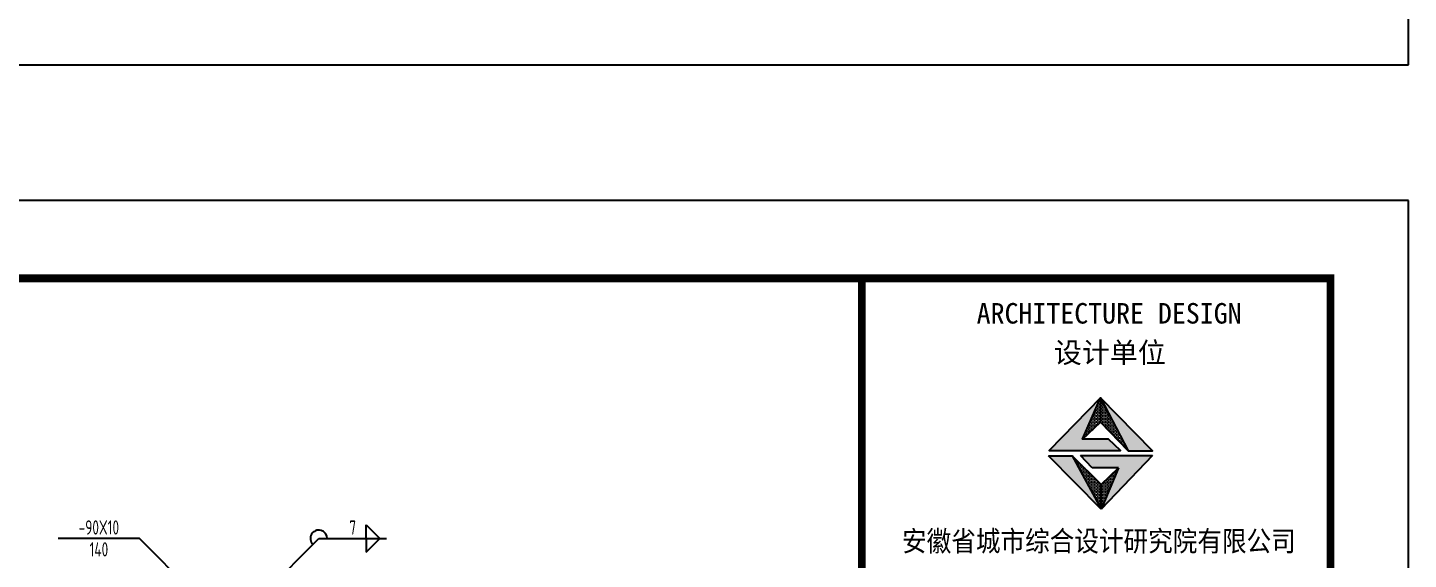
# Model space of a CAD drawing. Extents: x 69728788 to 150676229, y 15322671 to 43663798.
# Drawn here: x 75304798 to 75325164, y 19651790 to 19659629 of the extents above; entities that cross this region are included whole.
import ezdxf
from ezdxf.enums import TextEntityAlignment as Align

# ---------------------------------------------------------------- set-up
doc = ezdxf.new("R2010")
doc.units = 0
doc.header["$LTSCALE"] = 1000
doc.header["$MEASUREMENT"] = 0
for name, color, linetype in [('PUB_TITLE', 4, 'CONTINUOUS'), ('图框', 253, 'CONTINUOUS'), ('焊缝标注', 253, 'CONTINUOUS'), ('钢板标注', 253, 'CONTINUOUS')]:
    doc.layers.add(name, color=color, linetype=linetype)
doc.styles.add('PkpmHz', font='Pkpmeng', dxfattribs={"width": 0.7, "bigfont": 'hztxt'})
doc.styles.add('黑体', font='simhei.ttf', dxfattribs={"width": 0.6, "height": 4.3})

msp = doc.modelspace()

# ---------------------------------------------------------------- hatches: boundary and pattern name
at = {"layer": '图框'}
for points in [[(75320359, 19653563.7), (75320620.8, 19654171), (75319866, 19653395.2), (75320917, 19653395.2), (75320742.6, 19653563.7)], [(75321033.2, 19653391.9), (75321389, 19653391.9), (75320620.8, 19654171)], [(75320206.3, 19653317.1), (75319857.4, 19653317.1), (75320631, 19652531.2)], [(75320326.7, 19653319.4), (75320498.3, 19653139.3), (75320887.1, 19653139.3), (75320631, 19652531.2), (75321389.6, 19653319.4)]]:
    msp.add_hatch(color=1, dxfattribs=at).paths.add_polyline_path(points)
h = msp.add_hatch(dxfattribs=at)
h.set_pattern_fill('DOTS', color=256, scale=345, style=0)
h.set_pattern_definition([(360, (72699353.561, 20644378.264), (10.78125, 21.5625), [0, -21.5625])])
h.paths.add_polyline_path([(75320631, 19652531.2), (75320631, 19652893.4), (75320206.3, 19653317.1)])
h.paths.add_polyline_path([(75320887.1, 19653139.3), (75320631, 19652893.4), (75320631, 19652531.2)])
h.paths.add_polyline_path([(75320620.8, 19654171), (75320620.8, 19653813.8), (75321033.2, 19653391.9)])
h.paths.add_polyline_path([(75320620.8, 19653813.8), (75320620.8, 19654171), (75320359, 19653563.7)])

# ---------------------------------------------------------------- linework, layer by layer
at = {"layer": 'PUB_TITLE'}
for points in [[(75107584.3, 19659082.8), (75325164.3, 19659082.8), (75325164.3, 19727392.8), (75107584.3, 19727392.8)], [(75107584.3, 19588772.8), (75325164.3, 19588772.8), (75325164.3, 19657082.8), (75107584.3, 19657082.8)]]:
    msp.add_lwpolyline(points, close=True, dxfattribs=at)
at = {"layer": 'PUB_TITLE', "const_width": 115}
msp.add_lwpolyline([(75110459.3, 19589922.8), (75324014.3, 19589922.8), (75324014.3, 19655932.8), (75110459.3, 19655932.8)], close=True, dxfattribs=at)
at = {"layer": '图框'}
for p, q in [((75320359, 19653563.7), (75320620.8, 19654171)), ((75320620.8, 19654171), (75321033.2, 19653391.9)), ((75320631, 19652531.2), (75319857.4, 19653317.1)), ((75319857.4, 19653317.1), (75320206.3, 19653317.1)), ((75320631, 19652531.2), (75319857.4, 19653317.1)), ((75319857.4, 19653317.1), (75320206.3, 19653317.1)), ((75319857.4, 19653317.1), (75320206.3, 19653317.1)), ((75320631, 19652893.4), (75320206.3, 19653317.1)), ((75320326.7, 19653319.4), (75321389.6, 19653319.4)), ((75320498.3, 19653139.3), (75320326.7, 19653319.4)), ((75321389.6, 19653319.4), (75320631, 19652531.2)), ((75320887.1, 19653139.3), (75320498.3, 19653139.3)), ((75320631, 19652893.4), (75320887.1, 19653139.3)), ((75320887.1, 19653139.3), (75320631, 19652531.2)), ((75320631, 19652531.2), (75320631, 19652893.4)), ((75320631, 19652531.2), (75320631, 19652893.4)), ((75320631, 19652531.2), (75320631, 19652893.4))]:
    msp.add_line(p, q, dxfattribs=at)
at = {"layer": '图框', "color": 1}
for p, q in [((75320631, 19652531.2), (75319857.4, 19653317.1)), ((75320206.3, 19653317.1), (75320631, 19652531.2))]:
    msp.add_line(p, q, dxfattribs=at)
at = {"layer": '图框', "color": 4, "const_width": 113.4}
msp.add_lwpolyline([(75324014.3, 19589922.8), (75317103.6, 19589922.8), (75317103.6, 19655932.8), (75324014.3, 19655932.8)], dxfattribs=at)
msp.add_lwpolyline([(75324014.3, 19589922.8), (75317103.6, 19589922.8), (75317103.6, 19655932.8), (75324014.3, 19655932.8)], dxfattribs=at)
at = {"layer": '图框'}
for points in [[(75320742.6, 19653563.7), (75320359, 19653563.7), (75320620.8, 19653813.8), (75321033.2, 19653391.9), (75321389, 19653391.9), (75320620.8, 19654171), (75319866, 19653395.2), (75320917, 19653395.2), (75320742.6, 19653563.7)], [(75320620.8, 19654171), (75320620.8, 19653813.8)]]:
    msp.add_lwpolyline(points, dxfattribs=at)
at = {"layer": '焊缝标注', "ltscale": 100}
for p, q in [((75309793.6, 19652296.5), (75309993.6, 19652096.5)), ((75309793.6, 19652096.5), (75309793.6, 19652296.5)), ((75307820.3, 19650824.2), (75309093.6, 19652096.5)), ((75309093.6, 19652096.5), (75310093.6, 19652096.5)), ((75309793.6, 19651896.5), (75309993.6, 19652096.5)), ((75309793.6, 19652096.5), (75309793.6, 19651896.5))]:
    msp.add_line(p, q, dxfattribs=at)
msp.add_arc((75309093.6, 19652096.5), 125, 0, 224.97719, dxfattribs=at)
at = {"layer": '钢板标注', "ltscale": 100}
for p, q in [((75306449.1, 19652098.5), (75305249.1, 19652098.5)), ((75307720.3, 19650824.2), (75306449.1, 19652098.5))]:
    msp.add_line(p, q, dxfattribs=at)

# ---------------------------------------------------------------- texts
at = {"layer": '图框', "color": 4, "style": '黑体'}
for s, height, p in [('ARCHITECTURE DESIGN', 302.386, (75318796.1, 19655266.1)), ('设计单位', 302.39, (75319936.2, 19654687))]:
    msp.add_text(s, height=height, dxfattribs=at).set_placement(p)
at = {"layer": '图框', "color": 4, "style": '黑体', "width": 0.88}
msp.add_text('安徽省城市综合设计研究院有限公司', height=302.386, dxfattribs=at).set_placement((75317695.8, 19651908.3))
at = {"layer": '焊缝标注', "style": 'PkpmHz', "width": 0.71}
msp.add_text('7', height=210, dxfattribs=at).set_placement((75309593.6, 19652153.1), align=Align.CENTER)
at = {"layer": '钢板标注', "style": 'PkpmHz', "width": 0.71}
msp.add_text('-90X10', height=210, dxfattribs=at).set_placement((75305849.1, 19652155.1), align=Align.CENTER)
msp.add_text('140', height=210, dxfattribs=at).set_placement((75305849.1, 19652041.9), align=Align.TOP_CENTER)

doc.saveas('drawing.dxf')
